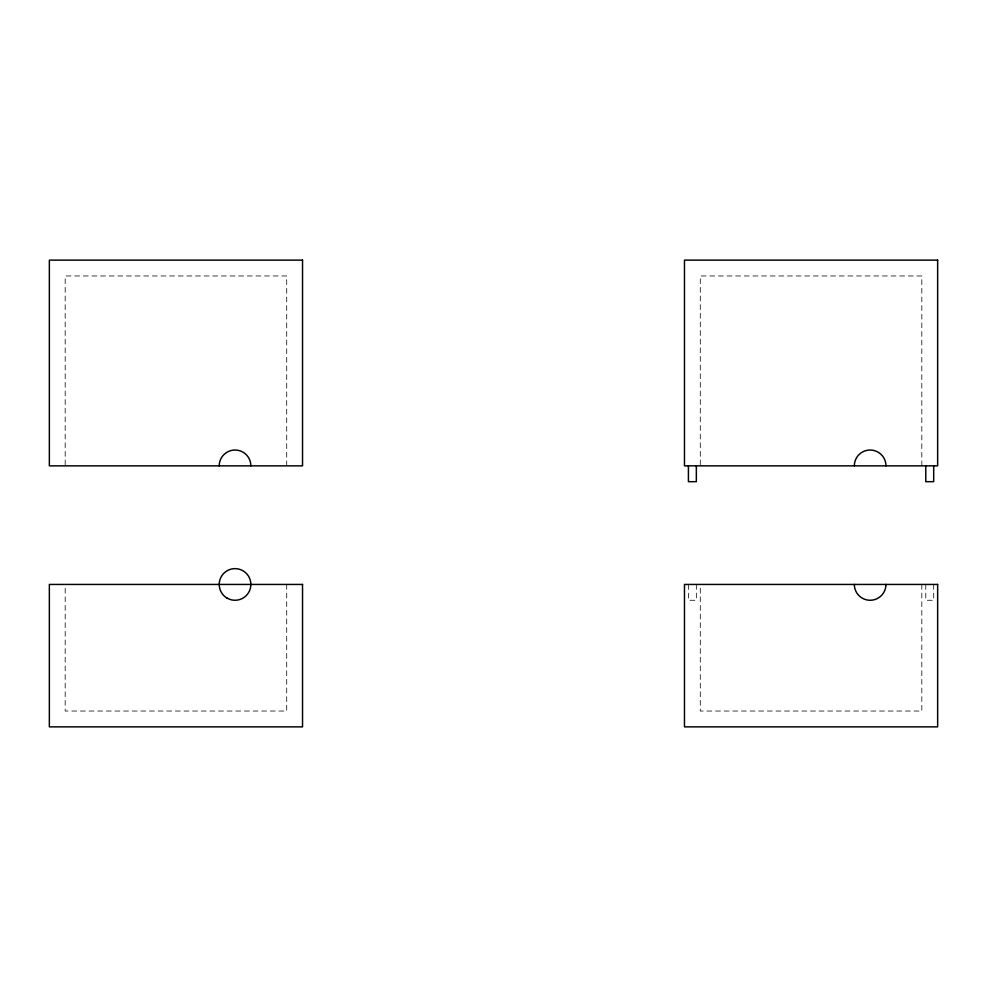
<?xml version="1.0" encoding="UTF-8"?>
<svg xmlns="http://www.w3.org/2000/svg" width="987" height="987" viewBox="0 0 987 987"><rect width="100%" height="100%" fill="white"/><g stroke="black" fill="none" stroke-linecap="round" stroke-linejoin="round"><path stroke-width="0.74" stroke-dasharray="4.93 3.7" d="M933.69 584.44L933.69 600.269L925.781 600.269L925.781 584.44M921.821 465.852L921.821 275.965L700.289 275.965L700.289 465.852M921.821 584.44L921.821 711.035L700.289 711.035L700.289 584.44M696.341 584.44L696.341 600.269L688.42 600.269L688.42 584.44M286.711 465.852L286.711 275.965L65.179 275.965L65.179 465.852M286.711 584.44L286.711 711.035L65.179 711.035L65.179 584.44"/><path stroke-width="1.48" d="M933.69 465.852L933.69 481.681L925.781 481.681L925.781 465.852M696.341 465.852L696.341 481.681L688.42 481.681L688.42 465.852M219.2 465.852A15.829 15.829 0 0 1 235.029 450.023A15.829 15.829 0 0 1 250.858 465.852M885.968 584.44A15.829 15.829 0 0 1 870.152 600.269A15.829 15.829 0 0 1 854.323 584.44M854.323 465.852A15.829 15.829 0 0 1 870.152 450.023A15.829 15.829 0 0 1 885.968 465.852M302.528 260.136L49.35 260.136L49.35 465.852L302.528 465.852L302.528 260.136M937.65 260.136L684.472 260.136L684.472 465.852L937.65 465.852L937.65 260.136M302.528 584.44L49.35 584.44L49.35 726.864L302.528 726.864L302.528 584.44M937.65 584.44L684.472 584.44L684.472 726.864L937.65 726.864L937.65 584.44M227.121 598.147A15.829 15.829 0 0 0 250.858 584.44A15.829 15.829 0 0 0 227.121 570.745A15.829 15.829 0 0 0 227.121 598.147"/></g></svg>
